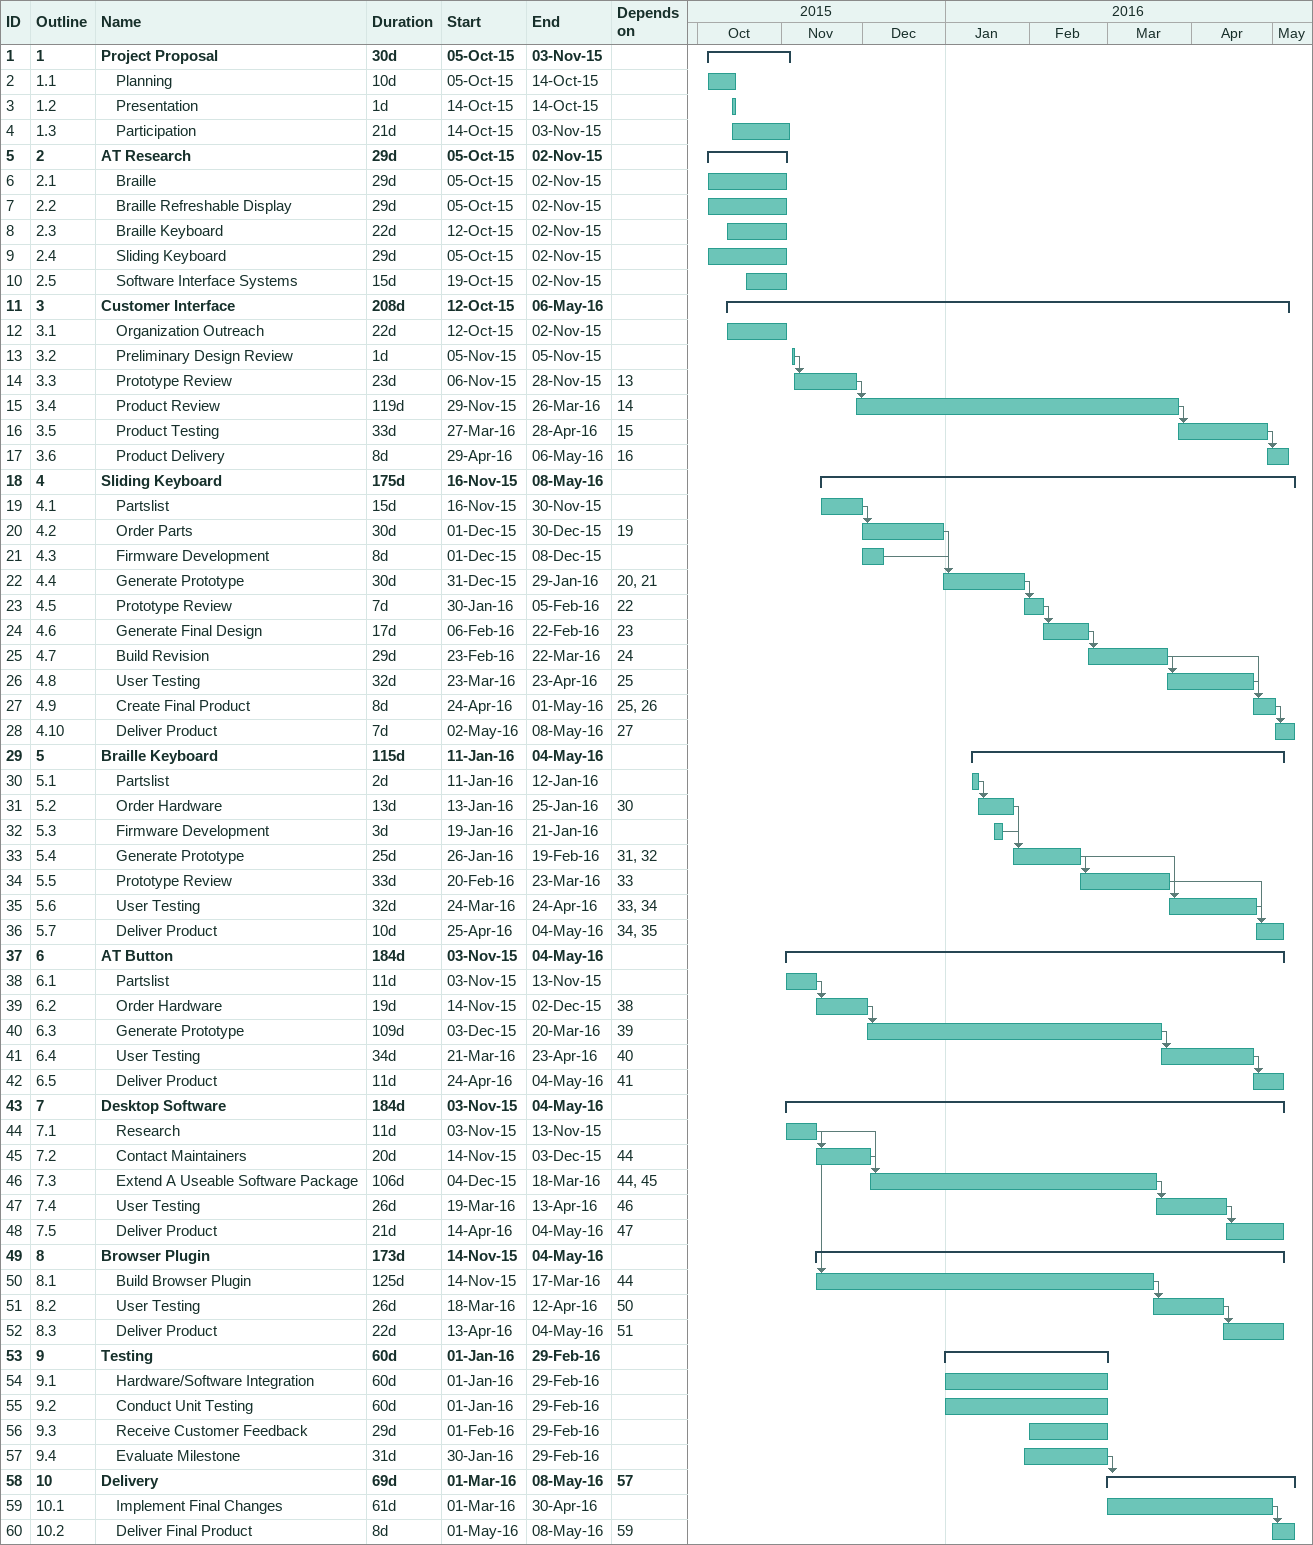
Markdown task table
| ID | WBS | Task | Duration | Start | Finish | Predecessors |
|---|---|---|---|---|---|---|
| 1 | 1 | **Project Proposal** | 30d | 2015-10-05 | 2015-11-03 |  |
| 2 | 1.1 | Planning | 10d | 2015-10-05 | 2015-10-14 |  |
| 3 | 1.2 | Presentation | 1d | 2015-10-14 | 2015-10-14 |  |
| 4 | 1.3 | Participation | 21d | 2015-10-14 | 2015-11-03 |  |
| 5 | 2 | **AT Research** | 29d | 2015-10-05 | 2015-11-02 |  |
| 6 | 2.1 | Braille | 29d | 2015-10-05 | 2015-11-02 |  |
| 7 | 2.2 | Braille Refreshable Display | 29d | 2015-10-05 | 2015-11-02 |  |
| 8 | 2.3 | Braille Keyboard | 22d | 2015-10-12 | 2015-11-02 |  |
| 9 | 2.4 | Sliding Keyboard | 29d | 2015-10-05 | 2015-11-02 |  |
| 10 | 2.5 | Software Interface Systems | 15d | 2015-10-19 | 2015-11-02 |  |
| 11 | 3 | **Customer Interface** | 208d | 2015-10-12 | 2016-05-06 |  |
| 12 | 3.1 | Organization Outreach | 22d | 2015-10-12 | 2015-11-02 |  |
| 13 | 3.2 | Preliminary Design Review | 1d | 2015-11-05 | 2015-11-05 |  |
| 14 | 3.3 | Prototype Review | 23d | 2015-11-06 | 2015-11-28 | 13 |
| 15 | 3.4 | Product Review | 119d | 2015-11-29 | 2016-03-26 | 14 |
| 16 | 3.5 | Product Testing | 33d | 2016-03-27 | 2016-04-28 | 15 |
| 17 | 3.6 | Product Delivery | 8d | 2016-04-29 | 2016-05-06 | 16 |
| 18 | 4 | **Sliding Keyboard** | 175d | 2015-11-16 | 2016-05-08 |  |
| 19 | 4.1 | Partslist | 15d | 2015-11-16 | 2015-11-30 |  |
| 20 | 4.2 | Order Parts | 30d | 2015-12-01 | 2015-12-30 | 19 |
| 21 | 4.3 | Firmware Development | 8d | 2015-12-01 | 2015-12-08 |  |
| 22 | 4.4 | Generate Prototype | 30d | 2015-12-31 | 2016-01-29 | 20, 21 |
| 23 | 4.5 | Prototype Review | 7d | 2016-01-30 | 2016-02-05 | 22 |
| 24 | 4.6 | Generate Final Design | 17d | 2016-02-06 | 2016-02-22 | 23 |
| 25 | 4.7 | Build Revision | 29d | 2016-02-23 | 2016-03-22 | 24 |
| 26 | 4.8 | User Testing | 32d | 2016-03-23 | 2016-04-23 | 25 |
| 27 | 4.9 | Create Final Product | 8d | 2016-04-24 | 2016-05-01 | 25, 26 |
| 28 | 4.10 | Deliver Product | 7d | 2016-05-02 | 2016-05-08 | 27 |
| 29 | 5 | **Braille Keyboard** | 115d | 2016-01-11 | 2016-05-04 |  |
| 30 | 5.1 | Partslist | 2d | 2016-01-11 | 2016-01-12 |  |
| 31 | 5.2 | Order Hardware | 13d | 2016-01-13 | 2016-01-25 | 30 |
| 32 | 5.3 | Firmware Development | 3d | 2016-01-19 | 2016-01-21 |  |
| 33 | 5.4 | Generate Prototype | 25d | 2016-01-26 | 2016-02-19 | 31, 32 |
| 34 | 5.5 | Prototype Review | 33d | 2016-02-20 | 2016-03-23 | 33 |
| 35 | 5.6 | User Testing | 32d | 2016-03-24 | 2016-04-24 | 33, 34 |
| 36 | 5.7 | Deliver Product | 10d | 2016-04-25 | 2016-05-04 | 34, 35 |
| 37 | 6 | **AT Button** | 184d | 2015-11-03 | 2016-05-04 |  |
| 38 | 6.1 | Partslist | 11d | 2015-11-03 | 2015-11-13 |  |
| 39 | 6.2 | Order Hardware | 19d | 2015-11-14 | 2015-12-02 | 38 |
| 40 | 6.3 | Generate Prototype | 109d | 2015-12-03 | 2016-03-20 | 39 |
| 41 | 6.4 | User Testing | 34d | 2016-03-21 | 2016-04-23 | 40 |
| 42 | 6.5 | Deliver Product | 11d | 2016-04-24 | 2016-05-04 | 41 |
| 43 | 7 | **Desktop Software** | 184d | 2015-11-03 | 2016-05-04 |  |
| 44 | 7.1 | Research | 11d | 2015-11-03 | 2015-11-13 |  |
| 45 | 7.2 | Contact Maintainers | 20d | 2015-11-14 | 2015-12-03 | 44 |
| 46 | 7.3 | Extend A Useable Software Package | 106d | 2015-12-04 | 2016-03-18 | 44, 45 |
| 47 | 7.4 | User Testing | 26d | 2016-03-19 | 2016-04-13 | 46 |
| 48 | 7.5 | Deliver Product | 21d | 2016-04-14 | 2016-05-04 | 47 |
| 49 | 8 | **Browser Plugin** | 173d | 2015-11-14 | 2016-05-04 |  |
| 50 | 8.1 | Build Browser Plugin | 125d | 2015-11-14 | 2016-03-17 | 44 |
| 51 | 8.2 | User Testing | 26d | 2016-03-18 | 2016-04-12 | 50 |
| 52 | 8.3 | Deliver Product | 22d | 2016-04-13 | 2016-05-04 | 51 |
| 53 | 9 | **Testing** | 60d | 2016-01-01 | 2016-02-29 |  |
| 54 | 9.1 | Hardware/Software Integration | 60d | 2016-01-01 | 2016-02-29 |  |
| 55 | 9.2 | Conduct Unit Testing | 60d | 2016-01-01 | 2016-02-29 |  |
| 56 | 9.3 | Receive Customer Feedback | 29d | 2016-02-01 | 2016-02-29 |  |
| 57 | 9.4 | Evaluate Milestone | 31d | 2016-01-30 | 2016-02-29 |  |
| 58 | 10 | **Delivery** | 69d | 2016-03-01 | 2016-05-08 | 57 |
| 59 | 10.1 | Implement Final Changes | 61d | 2016-03-01 | 2016-04-30 |  |
| 60 | 10.2 | Deliver Final Product | 8d | 2016-05-01 | 2016-05-08 | 59 |
